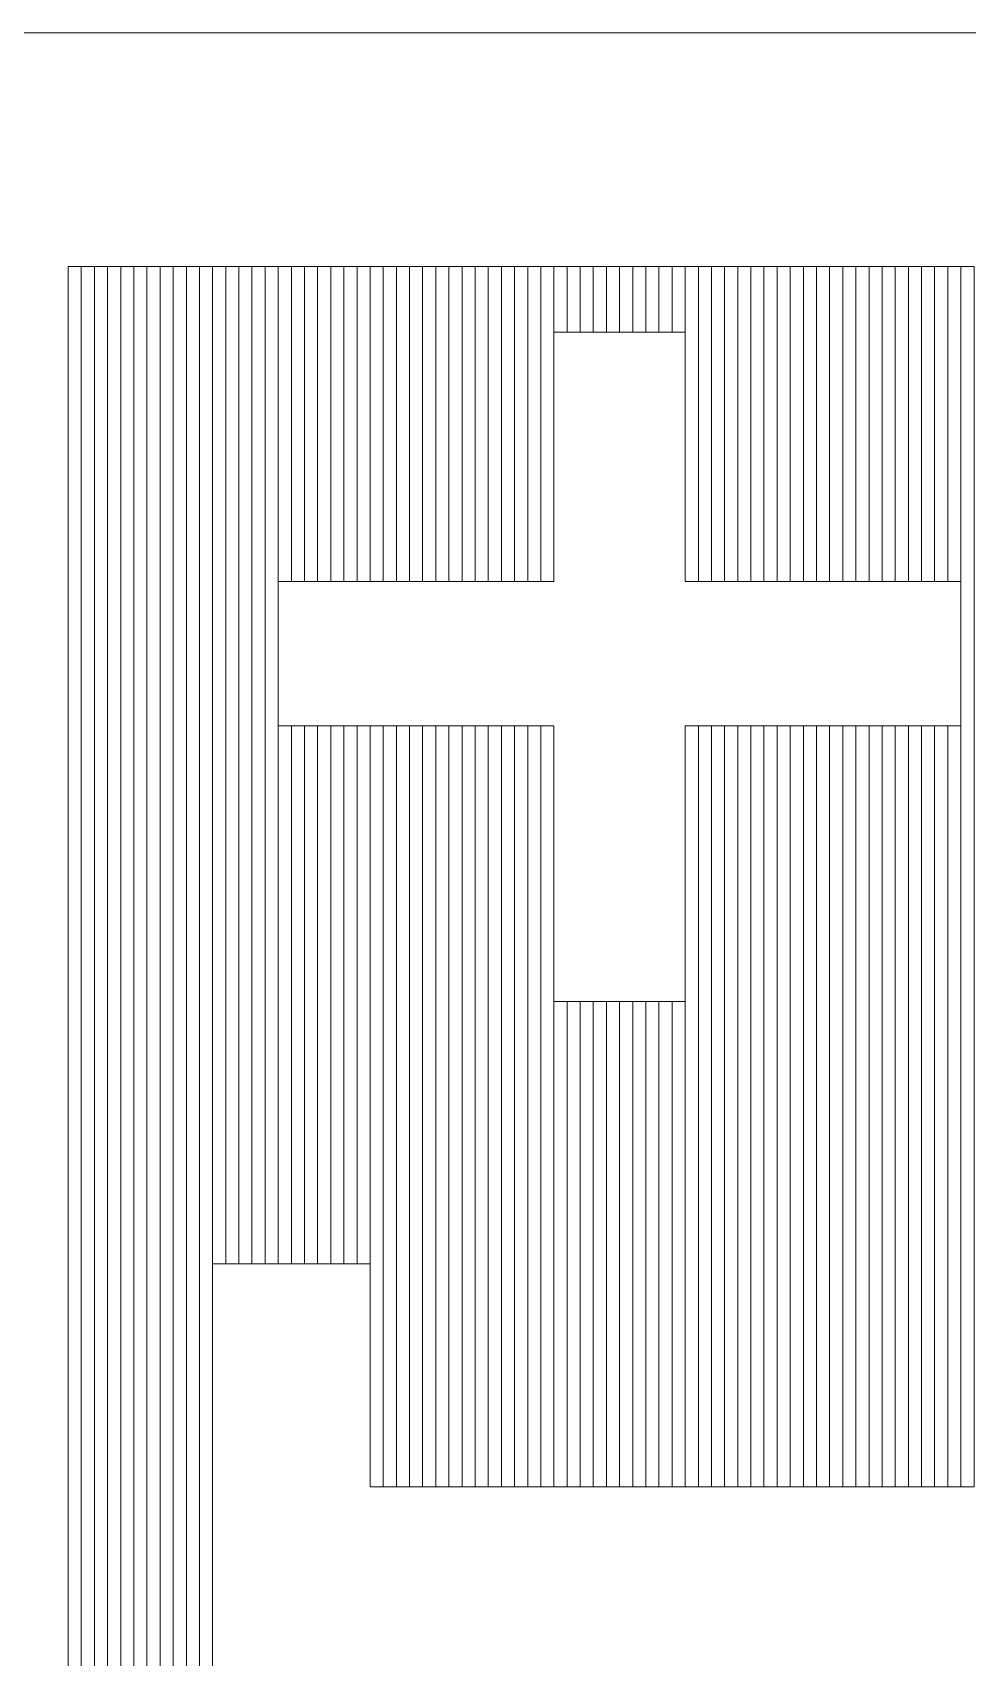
# Model space of a CAD drawing. Header units: millimetres. Extents: x -90 to 99, y -65 to 67.
# Drawn here: x -49.134 to -47.325, y 41.909 to 45.055 of the extents above; entities that cross this region are included whole.
import ezdxf

# ---------------------------------------------------------------- set-up
doc = ezdxf.new("R2010")
doc.units = ezdxf.units.MM
doc.header["$MEASUREMENT"] = 0
doc.layers.add('BG_OUTLINE', color=7, linetype='Continuous')
doc.layers.add('MA_PEN3', color=7, linetype='Continuous')

msp = doc.modelspace()

# ---------------------------------------------------------------- linework, layer by layer
at = {"layer": 'BG_OUTLINE', "color": 3, "lineweight": 9}
msp.add_open_spline([(-71.7269, -61.8795), (-71.7269, -61.8795), (-71.7343, 42.2681), (-71.7343, 42.2681), (-71.7343, 42.2681), (-71.7348, 43.0066), (-71.4419, 43.715), (-70.92, 44.2375), (-70.92, 44.2375), (-70.3982, 44.76), (-69.6866, 45.0538), (-68.9482, 45.0543), (-68.9482, 45.0543), (-68.9482, 45.0543), (75.2046, 45.0543), (75.2046, 45.0543), (75.2046, 45.0543), (76.8319, 45.0552), (78.1763, 43.7805), (78.2661, 42.1556), (78.2661, 42.1556), (78.2661, 42.1556), (78.2661, 31.2814), (78.2661, 31.2814), (78.2661, 31.2814), (78.2661, 31.2814), (72.2646, 31.2814), (72.2646, 31.2814), (72.2646, 31.2814), (72.2646, 31.2814), (72.2646, 26.9814), (72.2646, 26.9814), (72.2646, 26.9814), (72.2646, 26.9814), (78.2661, 26.9814), (78.2661, 26.9814), (78.2661, 26.9814), (78.2661, 26.9814), (78.2661, 18.6553), (78.2661, 18.6553), (78.2661, 18.6553), (78.2661, 18.6553), (72.2496, 18.6553), (72.2496, 18.6553), (72.2496, 18.6553), (72.2496, 18.6553), (72.2496, 14.3553), (72.2496, 14.3553), (72.2496, 14.3553), (72.2496, 14.3553), (78.2661, 14.3553), (78.2661, 14.3553), (78.2661, 14.3553), (78.2661, 14.3553), (78.2661, 9.255), (78.2661, 9.255), (78.2661, 9.255), (78.2661, 9.255), (72.2648, 9.255), (72.2648, 9.255), (72.2648, 9.255), (72.2648, 9.255), (72.2648, 4.955), (72.2648, 4.955), (72.2648, 4.955), (72.2648, 4.955), (78.2661, 4.955), (78.2661, 4.955), (78.2661, 4.955), (78.2661, 4.955), (78.2661, -3.3762), (78.2661, -3.3762), (78.2661, -3.3762), (78.2661, -3.3762), (72.2445, -3.3762), (72.2445, -3.3762), (72.2445, -3.3762), (72.2445, -3.3762), (72.2445, -7.6762), (72.2445, -7.6762), (72.2445, -7.6762), (72.2445, -7.6762), (78.2661, -7.6762), (78.2661, -7.6762), (78.2661, -7.6762), (78.2661, -7.6762), (78.2661, -12.7615), (78.2661, -12.7615), (78.2661, -12.7615), (78.2661, -12.7615), (72.2651, -12.7615), (72.2651, -12.7615), (72.2651, -12.7615), (72.2651, -12.7615), (72.2651, -17.0615), (72.2651, -17.0615), (72.2651, -17.0615), (72.2651, -17.0615), (78.2661, -17.0615), (78.2661, -17.0615), (78.2661, -17.0615), (78.2661, -17.0615), (78.2661, -25.4097), (78.2661, -25.4097), (78.2661, -25.4097), (78.2661, -25.4097), (72.2656, -25.4097), (72.2656, -25.4097), (72.2656, -25.4097), (72.2656, -25.4097), (72.2656, -29.7097), (72.2656, -29.7097), (72.2656, -29.7097), (72.2656, -29.7097), (78.2661, -29.7097), (78.2661, -29.7097), (78.2661, -29.7097), (78.2661, -29.7097), (78.2661, -34.793), (78.2661, -34.793), (78.2661, -34.793), (78.2661, -34.793), (72.2679, -34.793), (72.2679, -34.793), (72.2679, -34.793), (72.2679, -34.793), (72.2679, -39.0929), (72.2679, -39.0929), (72.2679, -39.0929), (72.2679, -39.0929), (78.2661, -39.0929), (78.2661, -39.0929), (78.2661, -39.0929), (78.2661, -39.0929), (78.2661, -47.4269), (78.2661, -47.4269), (78.2661, -47.4269), (78.2661, -47.4269), (72.2679, -47.4269), (72.2679, -47.4269), (72.2679, -47.4269), (72.2679, -47.4269), (72.2679, -51.7269), (72.2679, -51.7269), (72.2679, -51.7269), (72.2679, -51.7269), (78.2661, -51.7269), (78.2661, -51.7269), (78.2661, -51.7269), (78.2661, -51.7269), (78.2661, -51.8138), (78.2661, -51.8138), (78.2661, -51.8138), (78.2661, -51.8138), (78.2656, -61.8468), (78.2656, -61.8468), (78.2656, -61.8468), (78.2661, -62.6669), (77.9407, -63.4536), (77.3612, -64.0339), (77.3612, -64.0339), (76.7817, -64.6142), (75.9915, -64.9405), (75.1713, -64.941), (75.1713, -64.941), (75.1713, -64.941), (-68.6609, -64.9456), (-68.6609, -64.9456), (-68.6609, -64.9456), (-69.4735, -64.9461), (-70.2531, -64.6237), (-70.8281, -64.0495), (-70.8281, -64.0495), (-71.4031, -63.4752), (-71.7264, -62.6922), (-71.7269, -61.8795)], degree=3, knots=[0, 0, 0, 0, 0.022727, 0.022727, 0.022727, 0.022727, 0.045455, 0.045455, 0.045455, 0.045455, 0.068182, 0.068182, 0.068182, 0.068182, 0.090909, 0.090909, 0.090909, 0.090909, 0.113636, 0.113636, 0.113636, 0.113636, 0.136364, 0.136364, 0.136364, 0.136364, 0.159091, 0.159091, 0.159091, 0.159091, 0.181818, 0.181818, 0.181818, 0.181818, 0.204545, 0.204545, 0.204545, 0.204545, 0.227273, 0.227273, 0.227273, 0.227273, 0.25, 0.25, 0.25, 0.25, 0.272727, 0.272727, 0.272727, 0.272727, 0.295455, 0.295455, 0.295455, 0.295455, 0.318182, 0.318182, 0.318182, 0.318182, 0.340909, 0.340909, 0.340909, 0.340909, 0.363636, 0.363636, 0.363636, 0.363636, 0.386364, 0.386364, 0.386364, 0.386364, 0.409091, 0.409091, 0.409091, 0.409091, 0.431818, 0.431818, 0.431818, 0.431818, 0.454545, 0.454545, 0.454545, 0.454545, 0.477273, 0.477273, 0.477273, 0.477273, 0.5, 0.5, 0.5, 0.5, 0.522727, 0.522727, 0.522727, 0.522727, 0.545455, 0.545455, 0.545455, 0.545455, 0.568182, 0.568182, 0.568182, 0.568182, 0.590909, 0.590909, 0.590909, 0.590909, 0.613636, 0.613636, 0.613636, 0.613636, 0.636364, 0.636364, 0.636364, 0.636364, 0.659091, 0.659091, 0.659091, 0.659091, 0.681818, 0.681818, 0.681818, 0.681818, 0.704545, 0.704545, 0.704545, 0.704545, 0.727273, 0.727273, 0.727273, 0.727273, 0.75, 0.75, 0.75, 0.75, 0.772727, 0.772727, 0.772727, 0.772727, 0.795455, 0.795455, 0.795455, 0.795455, 0.818182, 0.818182, 0.818182, 0.818182, 0.840909, 0.840909, 0.840909, 0.840909, 0.863636, 0.863636, 0.863636, 0.863636, 0.886364, 0.886364, 0.886364, 0.886364, 0.909091, 0.909091, 0.909091, 0.909091, 0.931818, 0.931818, 0.931818, 0.931818, 0.954545, 0.954545, 0.954545, 0.954545, 0.977273, 0.977273, 0.977273, 0.977273, 1, 1, 1, 1], dxfattribs=at)
at = {"layer": 'MA_PEN3', "color": 5, "lineweight": 9}
for points in [[(-49.0647, 44.6019), (-49.0647, 44.6019), (-49.0393, 44.6019), (-49.0393, 44.6019), (-49.0393, 44.6019), (-49.0393, 44.6019), (-49.0393, 33.9085), (-49.0393, 33.9085), (-49.0393, 33.9085), (-49.0393, 33.9085), (-49.0647, 33.9085), (-49.0647, 33.9085), (-49.0647, 33.9085), (-49.0647, 33.9085), (-49.0647, 44.6019), (-49.0647, 44.6019)], [(-49.0393, 44.6019), (-49.0393, 44.6019), (-49.0139, 44.6019), (-49.0139, 44.6019), (-49.0139, 44.6019), (-49.0139, 44.6019), (-49.0139, 33.9085), (-49.0139, 33.9085), (-49.0139, 33.9085), (-49.0139, 33.9085), (-49.0393, 33.9085), (-49.0393, 33.9085), (-49.0393, 33.9085), (-49.0393, 33.9085), (-49.0393, 44.6019), (-49.0393, 44.6019)], [(-49.0139, 44.6019), (-49.0139, 44.6019), (-48.9885, 44.6019), (-48.9885, 44.6019), (-48.9885, 44.6019), (-48.9885, 44.6019), (-48.9885, 33.9085), (-48.9885, 33.9085), (-48.9885, 33.9085), (-48.9885, 33.9085), (-49.0139, 33.9085), (-49.0139, 33.9085), (-49.0139, 33.9085), (-49.0139, 33.9085), (-49.0139, 44.6019), (-49.0139, 44.6019)], [(-48.9885, 44.6019), (-48.9885, 44.6019), (-48.9631, 44.6019), (-48.9631, 44.6019), (-48.9631, 44.6019), (-48.9631, 44.6019), (-48.9631, 33.9085), (-48.9631, 33.9085), (-48.9631, 33.9085), (-48.9631, 33.9085), (-48.9885, 33.9085), (-48.9885, 33.9085), (-48.9885, 33.9085), (-48.9885, 33.9085), (-48.9885, 44.6019), (-48.9885, 44.6019)], [(-48.9631, 44.6019), (-48.9631, 44.6019), (-48.9377, 44.6019), (-48.9377, 44.6019), (-48.9377, 44.6019), (-48.9377, 44.6019), (-48.9377, 33.9085), (-48.9377, 33.9085), (-48.9377, 33.9085), (-48.9377, 33.9085), (-48.9631, 33.9085), (-48.9631, 33.9085), (-48.9631, 33.9085), (-48.9631, 33.9085), (-48.9631, 44.6019), (-48.9631, 44.6019)], [(-48.9377, 44.6019), (-48.9377, 44.6019), (-48.9123, 44.6019), (-48.9123, 44.6019), (-48.9123, 44.6019), (-48.9123, 44.6019), (-48.9123, 33.9085), (-48.9123, 33.9085), (-48.9123, 33.9085), (-48.9123, 33.9085), (-48.9377, 33.9085), (-48.9377, 33.9085), (-48.9377, 33.9085), (-48.9377, 33.9085), (-48.9377, 44.6019), (-48.9377, 44.6019)], [(-48.9123, 44.6019), (-48.9123, 44.6019), (-48.8869, 44.6019), (-48.8869, 44.6019), (-48.8869, 44.6019), (-48.8869, 44.6019), (-48.8869, 33.9085), (-48.8869, 33.9085), (-48.8869, 33.9085), (-48.8869, 33.9085), (-48.9123, 33.9085), (-48.9123, 33.9085), (-48.9123, 33.9085), (-48.9123, 33.9085), (-48.9123, 44.6019), (-48.9123, 44.6019)], [(-48.8869, 44.6019), (-48.8869, 44.6019), (-48.8615, 44.6019), (-48.8615, 44.6019), (-48.8615, 44.6019), (-48.8615, 44.6019), (-48.8615, 33.9085), (-48.8615, 33.9085), (-48.8615, 33.9085), (-48.8615, 33.9085), (-48.8869, 33.9085), (-48.8869, 33.9085), (-48.8869, 33.9085), (-48.8869, 33.9085), (-48.8869, 44.6019), (-48.8869, 44.6019)], [(-48.8615, 44.6019), (-48.8615, 44.6019), (-48.8361, 44.6019), (-48.8361, 44.6019), (-48.8361, 44.6019), (-48.8361, 44.6019), (-48.8361, 33.9085), (-48.8361, 33.9085), (-48.8361, 33.9085), (-48.8361, 33.9085), (-48.8615, 33.9085), (-48.8615, 33.9085), (-48.8615, 33.9085), (-48.8615, 33.9085), (-48.8615, 44.6019), (-48.8615, 44.6019)], [(-48.8361, 44.6019), (-48.8361, 44.6019), (-48.8107, 44.6019), (-48.8107, 44.6019), (-48.8107, 44.6019), (-48.8107, 44.6019), (-48.8107, 33.9085), (-48.8107, 33.9085), (-48.8107, 33.9085), (-48.8107, 33.9085), (-48.8361, 33.9085), (-48.8361, 33.9085), (-48.8361, 33.9085), (-48.8361, 33.9085), (-48.8361, 44.6019), (-48.8361, 44.6019)], [(-48.8107, 44.6019), (-48.8107, 44.6019), (-48.7853, 44.6019), (-48.7853, 44.6019), (-48.7853, 44.6019), (-48.7853, 44.6019), (-48.7853, 33.9085), (-48.7853, 33.9085), (-48.7853, 33.9085), (-48.7853, 33.9085), (-48.8107, 33.9085), (-48.8107, 33.9085), (-48.8107, 33.9085), (-48.8107, 33.9085), (-48.8107, 44.6019), (-48.8107, 44.6019)], [(-48.7853, 44.6019), (-48.7853, 44.6019), (-48.7599, 44.6019), (-48.7599, 44.6019), (-48.7599, 44.6019), (-48.7599, 44.6019), (-48.7599, 42.6715), (-48.7599, 42.6715), (-48.7599, 42.6715), (-48.7599, 42.6715), (-48.7853, 42.6715), (-48.7853, 42.6715), (-48.7853, 42.6715), (-48.7853, 42.6715), (-48.7853, 44.6019), (-48.7853, 44.6019)], [(-48.7599, 44.6019), (-48.7599, 44.6019), (-48.7345, 44.6019), (-48.7345, 44.6019), (-48.7345, 44.6019), (-48.7345, 44.6019), (-48.7345, 42.6715), (-48.7345, 42.6715), (-48.7345, 42.6715), (-48.7345, 42.6715), (-48.7599, 42.6715), (-48.7599, 42.6715), (-48.7599, 42.6715), (-48.7599, 42.6715), (-48.7599, 44.6019), (-48.7599, 44.6019)], [(-48.7345, 44.6019), (-48.7345, 44.6019), (-48.7091, 44.6019), (-48.7091, 44.6019), (-48.7091, 44.6019), (-48.7091, 44.6019), (-48.7091, 42.6715), (-48.7091, 42.6715), (-48.7091, 42.6715), (-48.7091, 42.6715), (-48.7345, 42.6715), (-48.7345, 42.6715), (-48.7345, 42.6715), (-48.7345, 42.6715), (-48.7345, 44.6019), (-48.7345, 44.6019)], [(-48.7091, 44.6019), (-48.7091, 44.6019), (-48.6837, 44.6019), (-48.6837, 44.6019), (-48.6837, 44.6019), (-48.6837, 44.6019), (-48.6837, 42.6715), (-48.6837, 42.6715), (-48.6837, 42.6715), (-48.6837, 42.6715), (-48.7091, 42.6715), (-48.7091, 42.6715), (-48.7091, 42.6715), (-48.7091, 42.6715), (-48.7091, 44.6019), (-48.7091, 44.6019)], [(-48.6837, 44.6019), (-48.6837, 44.6019), (-48.6583, 44.6019), (-48.6583, 44.6019), (-48.6583, 44.6019), (-48.6583, 44.6019), (-48.6583, 42.6715), (-48.6583, 42.6715), (-48.6583, 42.6715), (-48.6583, 42.6715), (-48.6837, 42.6715), (-48.6837, 42.6715), (-48.6837, 42.6715), (-48.6837, 42.6715), (-48.6837, 44.6019), (-48.6837, 44.6019)], [(-48.6583, 44.6019), (-48.6583, 44.6019), (-48.6329, 44.6019), (-48.6329, 44.6019), (-48.6329, 44.6019), (-48.6329, 44.6019), (-48.6329, 43.9923), (-48.6329, 43.9923), (-48.6329, 43.9923), (-48.6329, 43.9923), (-48.6583, 43.9923), (-48.6583, 43.9923), (-48.6583, 43.9923), (-48.6583, 43.9923), (-48.6583, 44.6019), (-48.6583, 44.6019)], [(-48.6329, 44.6019), (-48.6329, 44.6019), (-48.6075, 44.6019), (-48.6075, 44.6019), (-48.6075, 44.6019), (-48.6075, 44.6019), (-48.6075, 43.9923), (-48.6075, 43.9923), (-48.6075, 43.9923), (-48.6075, 43.9923), (-48.6329, 43.9923), (-48.6329, 43.9923), (-48.6329, 43.9923), (-48.6329, 43.9923), (-48.6329, 44.6019), (-48.6329, 44.6019)], [(-48.6075, 44.6019), (-48.6075, 44.6019), (-48.5821, 44.6019), (-48.5821, 44.6019), (-48.5821, 44.6019), (-48.5821, 44.6019), (-48.5821, 43.9923), (-48.5821, 43.9923), (-48.5821, 43.9923), (-48.5821, 43.9923), (-48.6075, 43.9923), (-48.6075, 43.9923), (-48.6075, 43.9923), (-48.6075, 43.9923), (-48.6075, 44.6019), (-48.6075, 44.6019)], [(-48.5821, 44.6019), (-48.5821, 44.6019), (-48.5567, 44.6019), (-48.5567, 44.6019), (-48.5567, 44.6019), (-48.5567, 44.6019), (-48.5567, 43.9923), (-48.5567, 43.9923), (-48.5567, 43.9923), (-48.5567, 43.9923), (-48.5821, 43.9923), (-48.5821, 43.9923), (-48.5821, 43.9923), (-48.5821, 43.9923), (-48.5821, 44.6019), (-48.5821, 44.6019)], [(-48.5567, 44.6019), (-48.5567, 44.6019), (-48.5313, 44.6019), (-48.5313, 44.6019), (-48.5313, 44.6019), (-48.5313, 44.6019), (-48.5313, 43.9923), (-48.5313, 43.9923), (-48.5313, 43.9923), (-48.5313, 43.9923), (-48.5567, 43.9923), (-48.5567, 43.9923), (-48.5567, 43.9923), (-48.5567, 43.9923), (-48.5567, 44.6019), (-48.5567, 44.6019)], [(-48.5313, 44.6019), (-48.5313, 44.6019), (-48.5059, 44.6019), (-48.5059, 44.6019), (-48.5059, 44.6019), (-48.5059, 44.6019), (-48.5059, 43.9923), (-48.5059, 43.9923), (-48.5059, 43.9923), (-48.5059, 43.9923), (-48.5313, 43.9923), (-48.5313, 43.9923), (-48.5313, 43.9923), (-48.5313, 43.9923), (-48.5313, 44.6019), (-48.5313, 44.6019)], [(-48.5059, 44.6019), (-48.5059, 44.6019), (-48.4805, 44.6019), (-48.4805, 44.6019), (-48.4805, 44.6019), (-48.4805, 44.6019), (-48.4805, 43.9923), (-48.4805, 43.9923), (-48.4805, 43.9923), (-48.4805, 43.9923), (-48.5059, 43.9923), (-48.5059, 43.9923), (-48.5059, 43.9923), (-48.5059, 43.9923), (-48.5059, 44.6019), (-48.5059, 44.6019)], [(-48.4805, 44.6019), (-48.4805, 44.6019), (-48.4551, 44.6019), (-48.4551, 44.6019), (-48.4551, 44.6019), (-48.4551, 44.6019), (-48.4551, 43.9923), (-48.4551, 43.9923), (-48.4551, 43.9923), (-48.4551, 43.9923), (-48.4805, 43.9923), (-48.4805, 43.9923), (-48.4805, 43.9923), (-48.4805, 43.9923), (-48.4805, 44.6019), (-48.4805, 44.6019)], [(-48.4551, 44.6019), (-48.4551, 44.6019), (-48.4297, 44.6019), (-48.4297, 44.6019), (-48.4297, 44.6019), (-48.4297, 44.6019), (-48.4297, 43.9923), (-48.4297, 43.9923), (-48.4297, 43.9923), (-48.4297, 43.9923), (-48.4551, 43.9923), (-48.4551, 43.9923), (-48.4551, 43.9923), (-48.4551, 43.9923), (-48.4551, 44.6019), (-48.4551, 44.6019)], [(-48.4297, 44.6019), (-48.4297, 44.6019), (-48.4043, 44.6019), (-48.4043, 44.6019), (-48.4043, 44.6019), (-48.4043, 44.6019), (-48.4043, 43.9923), (-48.4043, 43.9923), (-48.4043, 43.9923), (-48.4043, 43.9923), (-48.4297, 43.9923), (-48.4297, 43.9923), (-48.4297, 43.9923), (-48.4297, 43.9923), (-48.4297, 44.6019), (-48.4297, 44.6019)], [(-48.4043, 44.6019), (-48.4043, 44.6019), (-48.3789, 44.6019), (-48.3789, 44.6019), (-48.3789, 44.6019), (-48.3789, 44.6019), (-48.3789, 43.9923), (-48.3789, 43.9923), (-48.3789, 43.9923), (-48.3789, 43.9923), (-48.4043, 43.9923), (-48.4043, 43.9923), (-48.4043, 43.9923), (-48.4043, 43.9923), (-48.4043, 44.6019), (-48.4043, 44.6019)], [(-48.3789, 44.6019), (-48.3789, 44.6019), (-48.3535, 44.6019), (-48.3535, 44.6019), (-48.3535, 44.6019), (-48.3535, 44.6019), (-48.3535, 43.9923), (-48.3535, 43.9923), (-48.3535, 43.9923), (-48.3535, 43.9923), (-48.3789, 43.9923), (-48.3789, 43.9923), (-48.3789, 43.9923), (-48.3789, 43.9923), (-48.3789, 44.6019), (-48.3789, 44.6019)], [(-48.3535, 44.6019), (-48.3535, 44.6019), (-48.3281, 44.6019), (-48.3281, 44.6019), (-48.3281, 44.6019), (-48.3281, 44.6019), (-48.3281, 43.9923), (-48.3281, 43.9923), (-48.3281, 43.9923), (-48.3281, 43.9923), (-48.3535, 43.9923), (-48.3535, 43.9923), (-48.3535, 43.9923), (-48.3535, 43.9923), (-48.3535, 44.6019), (-48.3535, 44.6019)], [(-48.3281, 44.6019), (-48.3281, 44.6019), (-48.3027, 44.6019), (-48.3027, 44.6019), (-48.3027, 44.6019), (-48.3027, 44.6019), (-48.3027, 43.9923), (-48.3027, 43.9923), (-48.3027, 43.9923), (-48.3027, 43.9923), (-48.3281, 43.9923), (-48.3281, 43.9923), (-48.3281, 43.9923), (-48.3281, 43.9923), (-48.3281, 44.6019), (-48.3281, 44.6019)], [(-48.3027, 44.6019), (-48.3027, 44.6019), (-48.2773, 44.6019), (-48.2773, 44.6019), (-48.2773, 44.6019), (-48.2773, 44.6019), (-48.2773, 43.9923), (-48.2773, 43.9923), (-48.2773, 43.9923), (-48.2773, 43.9923), (-48.3027, 43.9923), (-48.3027, 43.9923), (-48.3027, 43.9923), (-48.3027, 43.9923), (-48.3027, 44.6019), (-48.3027, 44.6019)], [(-48.2773, 44.6019), (-48.2773, 44.6019), (-48.2519, 44.6019), (-48.2519, 44.6019), (-48.2519, 44.6019), (-48.2519, 44.6019), (-48.2519, 43.9923), (-48.2519, 43.9923), (-48.2519, 43.9923), (-48.2519, 43.9923), (-48.2773, 43.9923), (-48.2773, 43.9923), (-48.2773, 43.9923), (-48.2773, 43.9923), (-48.2773, 44.6019), (-48.2773, 44.6019)], [(-48.2519, 44.6019), (-48.2519, 44.6019), (-48.2265, 44.6019), (-48.2265, 44.6019), (-48.2265, 44.6019), (-48.2265, 44.6019), (-48.2265, 43.9923), (-48.2265, 43.9923), (-48.2265, 43.9923), (-48.2265, 43.9923), (-48.2519, 43.9923), (-48.2519, 43.9923), (-48.2519, 43.9923), (-48.2519, 43.9923), (-48.2519, 44.6019), (-48.2519, 44.6019)], [(-48.2265, 44.6019), (-48.2265, 44.6019), (-48.2011, 44.6019), (-48.2011, 44.6019), (-48.2011, 44.6019), (-48.2011, 44.6019), (-48.2011, 43.9923), (-48.2011, 43.9923), (-48.2011, 43.9923), (-48.2011, 43.9923), (-48.2265, 43.9923), (-48.2265, 43.9923), (-48.2265, 43.9923), (-48.2265, 43.9923), (-48.2265, 44.6019), (-48.2265, 44.6019)], [(-48.2011, 44.6019), (-48.2011, 44.6019), (-48.1757, 44.6019), (-48.1757, 44.6019), (-48.1757, 44.6019), (-48.1757, 44.6019), (-48.1757, 43.9923), (-48.1757, 43.9923), (-48.1757, 43.9923), (-48.1757, 43.9923), (-48.2011, 43.9923), (-48.2011, 43.9923), (-48.2011, 43.9923), (-48.2011, 43.9923), (-48.2011, 44.6019), (-48.2011, 44.6019)], [(-48.1757, 44.6019), (-48.1757, 44.6019), (-48.1503, 44.6019), (-48.1503, 44.6019), (-48.1503, 44.6019), (-48.1503, 44.6019), (-48.1503, 43.9923), (-48.1503, 43.9923), (-48.1503, 43.9923), (-48.1503, 43.9923), (-48.1757, 43.9923), (-48.1757, 43.9923), (-48.1757, 43.9923), (-48.1757, 43.9923), (-48.1757, 44.6019), (-48.1757, 44.6019)], [(-48.1503, 44.6019), (-48.1503, 44.6019), (-48.1249, 44.6019), (-48.1249, 44.6019), (-48.1249, 44.6019), (-48.1249, 44.6019), (-48.1249, 43.9923), (-48.1249, 43.9923), (-48.1249, 43.9923), (-48.1249, 43.9923), (-48.1503, 43.9923), (-48.1503, 43.9923), (-48.1503, 43.9923), (-48.1503, 43.9923), (-48.1503, 44.6019), (-48.1503, 44.6019)], [(-48.1249, 44.6019), (-48.1249, 44.6019), (-48.0995, 44.6019), (-48.0995, 44.6019), (-48.0995, 44.6019), (-48.0995, 44.6019), (-48.0995, 44.4749), (-48.0995, 44.4749), (-48.0995, 44.4749), (-48.0995, 44.4749), (-48.1249, 44.4749), (-48.1249, 44.4749), (-48.1249, 44.4749), (-48.1249, 44.4749), (-48.1249, 44.6019), (-48.1249, 44.6019)], [(-48.0995, 44.6019), (-48.0995, 44.6019), (-48.0741, 44.6019), (-48.0741, 44.6019), (-48.0741, 44.6019), (-48.0741, 44.6019), (-48.0741, 44.4749), (-48.0741, 44.4749), (-48.0741, 44.4749), (-48.0741, 44.4749), (-48.0995, 44.4749), (-48.0995, 44.4749), (-48.0995, 44.4749), (-48.0995, 44.4749), (-48.0995, 44.6019), (-48.0995, 44.6019)], [(-48.0741, 44.6019), (-48.0741, 44.6019), (-48.0487, 44.6019), (-48.0487, 44.6019), (-48.0487, 44.6019), (-48.0487, 44.6019), (-48.0487, 44.4749), (-48.0487, 44.4749), (-48.0487, 44.4749), (-48.0487, 44.4749), (-48.0741, 44.4749), (-48.0741, 44.4749), (-48.0741, 44.4749), (-48.0741, 44.4749), (-48.0741, 44.6019), (-48.0741, 44.6019)], [(-48.0487, 44.6019), (-48.0487, 44.6019), (-48.0233, 44.6019), (-48.0233, 44.6019), (-48.0233, 44.6019), (-48.0233, 44.6019), (-48.0233, 44.4749), (-48.0233, 44.4749), (-48.0233, 44.4749), (-48.0233, 44.4749), (-48.0487, 44.4749), (-48.0487, 44.4749), (-48.0487, 44.4749), (-48.0487, 44.4749), (-48.0487, 44.6019), (-48.0487, 44.6019)], [(-48.0233, 44.6019), (-48.0233, 44.6019), (-47.9979, 44.6019), (-47.9979, 44.6019), (-47.9979, 44.6019), (-47.9979, 44.6019), (-47.9979, 44.4749), (-47.9979, 44.4749), (-47.9979, 44.4749), (-47.9979, 44.4749), (-48.0233, 44.4749), (-48.0233, 44.4749), (-48.0233, 44.4749), (-48.0233, 44.4749), (-48.0233, 44.6019), (-48.0233, 44.6019)], [(-47.9979, 44.6019), (-47.9979, 44.6019), (-47.9725, 44.6019), (-47.9725, 44.6019), (-47.9725, 44.6019), (-47.9725, 44.6019), (-47.9725, 44.4749), (-47.9725, 44.4749), (-47.9725, 44.4749), (-47.9725, 44.4749), (-47.9979, 44.4749), (-47.9979, 44.4749), (-47.9979, 44.4749), (-47.9979, 44.4749), (-47.9979, 44.6019), (-47.9979, 44.6019)], [(-47.9725, 44.6019), (-47.9725, 44.6019), (-47.9471, 44.6019), (-47.9471, 44.6019), (-47.9471, 44.6019), (-47.9471, 44.6019), (-47.9471, 44.4749), (-47.9471, 44.4749), (-47.9471, 44.4749), (-47.9471, 44.4749), (-47.9725, 44.4749), (-47.9725, 44.4749), (-47.9725, 44.4749), (-47.9725, 44.4749), (-47.9725, 44.6019), (-47.9725, 44.6019)], [(-47.9471, 44.6019), (-47.9471, 44.6019), (-47.9217, 44.6019), (-47.9217, 44.6019), (-47.9217, 44.6019), (-47.9217, 44.6019), (-47.9217, 44.4749), (-47.9217, 44.4749), (-47.9217, 44.4749), (-47.9217, 44.4749), (-47.9471, 44.4749), (-47.9471, 44.4749), (-47.9471, 44.4749), (-47.9471, 44.4749), (-47.9471, 44.6019), (-47.9471, 44.6019)], [(-47.9217, 44.6019), (-47.9217, 44.6019), (-47.8963, 44.6019), (-47.8963, 44.6019), (-47.8963, 44.6019), (-47.8963, 44.6019), (-47.8963, 44.4749), (-47.8963, 44.4749), (-47.8963, 44.4749), (-47.8963, 44.4749), (-47.9217, 44.4749), (-47.9217, 44.4749), (-47.9217, 44.4749), (-47.9217, 44.4749), (-47.9217, 44.6019), (-47.9217, 44.6019)], [(-47.8963, 44.6019), (-47.8963, 44.6019), (-47.8709, 44.6019), (-47.8709, 44.6019), (-47.8709, 44.6019), (-47.8709, 44.6019), (-47.8709, 44.4749), (-47.8709, 44.4749), (-47.8709, 44.4749), (-47.8709, 44.4749), (-47.8963, 44.4749), (-47.8963, 44.4749), (-47.8963, 44.4749), (-47.8963, 44.4749), (-47.8963, 44.6019), (-47.8963, 44.6019)], [(-47.8709, 44.6019), (-47.8709, 44.6019), (-47.8455, 44.6019), (-47.8455, 44.6019), (-47.8455, 44.6019), (-47.8455, 44.6019), (-47.8455, 43.9923), (-47.8455, 43.9923), (-47.8455, 43.9923), (-47.8455, 43.9923), (-47.8709, 43.9923), (-47.8709, 43.9923), (-47.8709, 43.9923), (-47.8709, 43.9923), (-47.8709, 44.6019), (-47.8709, 44.6019)], [(-47.8455, 44.6019), (-47.8455, 44.6019), (-47.8201, 44.6019), (-47.8201, 44.6019), (-47.8201, 44.6019), (-47.8201, 44.6019), (-47.8201, 43.9923), (-47.8201, 43.9923), (-47.8201, 43.9923), (-47.8201, 43.9923), (-47.8455, 43.9923), (-47.8455, 43.9923), (-47.8455, 43.9923), (-47.8455, 43.9923), (-47.8455, 44.6019), (-47.8455, 44.6019)], [(-47.8201, 44.6019), (-47.8201, 44.6019), (-47.7947, 44.6019), (-47.7947, 44.6019), (-47.7947, 44.6019), (-47.7947, 44.6019), (-47.7947, 43.9923), (-47.7947, 43.9923), (-47.7947, 43.9923), (-47.7947, 43.9923), (-47.8201, 43.9923), (-47.8201, 43.9923), (-47.8201, 43.9923), (-47.8201, 43.9923), (-47.8201, 44.6019), (-47.8201, 44.6019)], [(-47.7947, 44.6019), (-47.7947, 44.6019), (-47.7693, 44.6019), (-47.7693, 44.6019), (-47.7693, 44.6019), (-47.7693, 44.6019), (-47.7693, 43.9923), (-47.7693, 43.9923), (-47.7693, 43.9923), (-47.7693, 43.9923), (-47.7947, 43.9923), (-47.7947, 43.9923), (-47.7947, 43.9923), (-47.7947, 43.9923), (-47.7947, 44.6019), (-47.7947, 44.6019)], [(-47.7693, 44.6019), (-47.7693, 44.6019), (-47.7439, 44.6019), (-47.7439, 44.6019), (-47.7439, 44.6019), (-47.7439, 44.6019), (-47.7439, 43.9923), (-47.7439, 43.9923), (-47.7439, 43.9923), (-47.7439, 43.9923), (-47.7693, 43.9923), (-47.7693, 43.9923), (-47.7693, 43.9923), (-47.7693, 43.9923), (-47.7693, 44.6019), (-47.7693, 44.6019)], [(-47.7439, 44.6019), (-47.7439, 44.6019), (-47.7185, 44.6019), (-47.7185, 44.6019), (-47.7185, 44.6019), (-47.7185, 44.6019), (-47.7185, 43.9923), (-47.7185, 43.9923), (-47.7185, 43.9923), (-47.7185, 43.9923), (-47.7439, 43.9923), (-47.7439, 43.9923), (-47.7439, 43.9923), (-47.7439, 43.9923), (-47.7439, 44.6019), (-47.7439, 44.6019)], [(-47.7185, 44.6019), (-47.7185, 44.6019), (-47.6931, 44.6019), (-47.6931, 44.6019), (-47.6931, 44.6019), (-47.6931, 44.6019), (-47.6931, 43.9923), (-47.6931, 43.9923), (-47.6931, 43.9923), (-47.6931, 43.9923), (-47.7185, 43.9923), (-47.7185, 43.9923), (-47.7185, 43.9923), (-47.7185, 43.9923), (-47.7185, 44.6019), (-47.7185, 44.6019)], [(-47.6931, 44.6019), (-47.6931, 44.6019), (-47.6677, 44.6019), (-47.6677, 44.6019), (-47.6677, 44.6019), (-47.6677, 44.6019), (-47.6677, 43.9923), (-47.6677, 43.9923), (-47.6677, 43.9923), (-47.6677, 43.9923), (-47.6931, 43.9923), (-47.6931, 43.9923), (-47.6931, 43.9923), (-47.6931, 43.9923), (-47.6931, 44.6019), (-47.6931, 44.6019)], [(-47.6677, 44.6019), (-47.6677, 44.6019), (-47.6423, 44.6019), (-47.6423, 44.6019), (-47.6423, 44.6019), (-47.6423, 44.6019), (-47.6423, 43.9923), (-47.6423, 43.9923), (-47.6423, 43.9923), (-47.6423, 43.9923), (-47.6677, 43.9923), (-47.6677, 43.9923), (-47.6677, 43.9923), (-47.6677, 43.9923), (-47.6677, 44.6019), (-47.6677, 44.6019)], [(-47.6423, 44.6019), (-47.6423, 44.6019), (-47.6169, 44.6019), (-47.6169, 44.6019), (-47.6169, 44.6019), (-47.6169, 44.6019), (-47.6169, 43.9923), (-47.6169, 43.9923), (-47.6169, 43.9923), (-47.6169, 43.9923), (-47.6423, 43.9923), (-47.6423, 43.9923), (-47.6423, 43.9923), (-47.6423, 43.9923), (-47.6423, 44.6019), (-47.6423, 44.6019)], [(-47.6169, 44.6019), (-47.6169, 44.6019), (-47.5915, 44.6019), (-47.5915, 44.6019), (-47.5915, 44.6019), (-47.5915, 44.6019), (-47.5915, 43.9923), (-47.5915, 43.9923), (-47.5915, 43.9923), (-47.5915, 43.9923), (-47.6169, 43.9923), (-47.6169, 43.9923), (-47.6169, 43.9923), (-47.6169, 43.9923), (-47.6169, 44.6019), (-47.6169, 44.6019)], [(-47.5915, 44.6019), (-47.5915, 44.6019), (-47.5661, 44.6019), (-47.5661, 44.6019), (-47.5661, 44.6019), (-47.5661, 44.6019), (-47.5661, 43.9923), (-47.5661, 43.9923), (-47.5661, 43.9923), (-47.5661, 43.9923), (-47.5915, 43.9923), (-47.5915, 43.9923), (-47.5915, 43.9923), (-47.5915, 43.9923), (-47.5915, 44.6019), (-47.5915, 44.6019)], [(-47.5661, 44.6019), (-47.5661, 44.6019), (-47.5407, 44.6019), (-47.5407, 44.6019), (-47.5407, 44.6019), (-47.5407, 44.6019), (-47.5407, 43.9923), (-47.5407, 43.9923), (-47.5407, 43.9923), (-47.5407, 43.9923), (-47.5661, 43.9923), (-47.5661, 43.9923), (-47.5661, 43.9923), (-47.5661, 43.9923), (-47.5661, 44.6019), (-47.5661, 44.6019)], [(-47.5407, 44.6019), (-47.5407, 44.6019), (-47.5153, 44.6019), (-47.5153, 44.6019), (-47.5153, 44.6019), (-47.5153, 44.6019), (-47.5153, 43.9923), (-47.5153, 43.9923), (-47.5153, 43.9923), (-47.5153, 43.9923), (-47.5407, 43.9923), (-47.5407, 43.9923), (-47.5407, 43.9923), (-47.5407, 43.9923), (-47.5407, 44.6019), (-47.5407, 44.6019)], [(-47.5153, 44.6019), (-47.5153, 44.6019), (-47.4899, 44.6019), (-47.4899, 44.6019), (-47.4899, 44.6019), (-47.4899, 44.6019), (-47.4899, 43.9923), (-47.4899, 43.9923), (-47.4899, 43.9923), (-47.4899, 43.9923), (-47.5153, 43.9923), (-47.5153, 43.9923), (-47.5153, 43.9923), (-47.5153, 43.9923), (-47.5153, 44.6019), (-47.5153, 44.6019)], [(-47.4899, 44.6019), (-47.4899, 44.6019), (-47.4645, 44.6019), (-47.4645, 44.6019), (-47.4645, 44.6019), (-47.4645, 44.6019), (-47.4645, 43.9923), (-47.4645, 43.9923), (-47.4645, 43.9923), (-47.4645, 43.9923), (-47.4899, 43.9923), (-47.4899, 43.9923), (-47.4899, 43.9923), (-47.4899, 43.9923), (-47.4899, 44.6019), (-47.4899, 44.6019)], [(-47.4645, 44.6019), (-47.4645, 44.6019), (-47.4391, 44.6019), (-47.4391, 44.6019), (-47.4391, 44.6019), (-47.4391, 44.6019), (-47.4391, 43.9923), (-47.4391, 43.9923), (-47.4391, 43.9923), (-47.4391, 43.9923), (-47.4645, 43.9923), (-47.4645, 43.9923), (-47.4645, 43.9923), (-47.4645, 43.9923), (-47.4645, 44.6019), (-47.4645, 44.6019)], [(-47.4391, 44.6019), (-47.4391, 44.6019), (-47.4137, 44.6019), (-47.4137, 44.6019), (-47.4137, 44.6019), (-47.4137, 44.6019), (-47.4137, 43.9923), (-47.4137, 43.9923), (-47.4137, 43.9923), (-47.4137, 43.9923), (-47.4391, 43.9923), (-47.4391, 43.9923), (-47.4391, 43.9923), (-47.4391, 43.9923), (-47.4391, 44.6019), (-47.4391, 44.6019)], [(-47.4137, 44.6019), (-47.4137, 44.6019), (-47.3883, 44.6019), (-47.3883, 44.6019), (-47.3883, 44.6019), (-47.3883, 44.6019), (-47.3883, 43.9923), (-47.3883, 43.9923), (-47.3883, 43.9923), (-47.3883, 43.9923), (-47.4137, 43.9923), (-47.4137, 43.9923), (-47.4137, 43.9923), (-47.4137, 43.9923), (-47.4137, 44.6019), (-47.4137, 44.6019)], [(-47.3883, 44.6019), (-47.3883, 44.6019), (-47.3629, 44.6019), (-47.3629, 44.6019), (-47.3629, 44.6019), (-47.3629, 44.6019), (-47.3629, 43.9923), (-47.3629, 43.9923), (-47.3629, 43.9923), (-47.3629, 43.9923), (-47.3883, 43.9923), (-47.3883, 43.9923), (-47.3883, 43.9923), (-47.3883, 43.9923), (-47.3883, 44.6019), (-47.3883, 44.6019)], [(-47.3629, 44.6019), (-47.3629, 44.6019), (-47.3375, 44.6019), (-47.3375, 44.6019), (-47.3375, 44.6019), (-47.3375, 44.6019), (-47.3375, 43.9923), (-47.3375, 43.9923), (-47.3375, 43.9923), (-47.3375, 43.9923), (-47.3629, 43.9923), (-47.3629, 43.9923), (-47.3629, 43.9923), (-47.3629, 43.9923), (-47.3629, 44.6019), (-47.3629, 44.6019)], [(-47.3375, 44.6019), (-47.3375, 44.6019), (-47.3121, 44.6019), (-47.3121, 44.6019), (-47.3121, 44.6019), (-47.3121, 44.6019), (-47.3121, 42.2397), (-47.3121, 42.2397), (-47.3121, 42.2397), (-47.3121, 42.2397), (-47.3375, 42.2397), (-47.3375, 42.2397), (-47.3375, 42.2397), (-47.3375, 42.2397), (-47.3375, 44.6019), (-47.3375, 44.6019)], [(-48.6583, 43.7129), (-48.6583, 43.7129), (-48.6329, 43.7129), (-48.6329, 43.7129), (-48.6329, 43.7129), (-48.6329, 43.7129), (-48.6329, 42.6715), (-48.6329, 42.6715), (-48.6329, 42.6715), (-48.6329, 42.6715), (-48.6583, 42.6715), (-48.6583, 42.6715), (-48.6583, 42.6715), (-48.6583, 42.6715), (-48.6583, 43.7129), (-48.6583, 43.7129)], [(-48.6329, 43.7129), (-48.6329, 43.7129), (-48.6075, 43.7129), (-48.6075, 43.7129), (-48.6075, 43.7129), (-48.6075, 43.7129), (-48.6075, 42.6715), (-48.6075, 42.6715), (-48.6075, 42.6715), (-48.6075, 42.6715), (-48.6329, 42.6715), (-48.6329, 42.6715), (-48.6329, 42.6715), (-48.6329, 42.6715), (-48.6329, 43.7129), (-48.6329, 43.7129)], [(-48.6075, 43.7129), (-48.6075, 43.7129), (-48.5821, 43.7129), (-48.5821, 43.7129), (-48.5821, 43.7129), (-48.5821, 43.7129), (-48.5821, 42.6715), (-48.5821, 42.6715), (-48.5821, 42.6715), (-48.5821, 42.6715), (-48.6075, 42.6715), (-48.6075, 42.6715), (-48.6075, 42.6715), (-48.6075, 42.6715), (-48.6075, 43.7129), (-48.6075, 43.7129)], [(-48.5821, 43.7129), (-48.5821, 43.7129), (-48.5567, 43.7129), (-48.5567, 43.7129), (-48.5567, 43.7129), (-48.5567, 43.7129), (-48.5567, 42.6715), (-48.5567, 42.6715), (-48.5567, 42.6715), (-48.5567, 42.6715), (-48.5821, 42.6715), (-48.5821, 42.6715), (-48.5821, 42.6715), (-48.5821, 42.6715), (-48.5821, 43.7129), (-48.5821, 43.7129)], [(-48.5567, 43.7129), (-48.5567, 43.7129), (-48.5313, 43.7129), (-48.5313, 43.7129), (-48.5313, 43.7129), (-48.5313, 43.7129), (-48.5313, 42.6715), (-48.5313, 42.6715), (-48.5313, 42.6715), (-48.5313, 42.6715), (-48.5567, 42.6715), (-48.5567, 42.6715), (-48.5567, 42.6715), (-48.5567, 42.6715), (-48.5567, 43.7129), (-48.5567, 43.7129)], [(-48.5313, 43.7129), (-48.5313, 43.7129), (-48.5059, 43.7129), (-48.5059, 43.7129), (-48.5059, 43.7129), (-48.5059, 43.7129), (-48.5059, 42.6715), (-48.5059, 42.6715), (-48.5059, 42.6715), (-48.5059, 42.6715), (-48.5313, 42.6715), (-48.5313, 42.6715), (-48.5313, 42.6715), (-48.5313, 42.6715), (-48.5313, 43.7129), (-48.5313, 43.7129)], [(-48.5059, 43.7129), (-48.5059, 43.7129), (-48.4805, 43.7129), (-48.4805, 43.7129), (-48.4805, 43.7129), (-48.4805, 43.7129), (-48.4805, 42.6715), (-48.4805, 42.6715), (-48.4805, 42.6715), (-48.4805, 42.6715), (-48.5059, 42.6715), (-48.5059, 42.6715), (-48.5059, 42.6715), (-48.5059, 42.6715), (-48.5059, 43.7129), (-48.5059, 43.7129)], [(-48.4805, 43.7129), (-48.4805, 43.7129), (-48.4551, 43.7129), (-48.4551, 43.7129), (-48.4551, 43.7129), (-48.4551, 43.7129), (-48.4551, 42.2397), (-48.4551, 42.2397), (-48.4551, 42.2397), (-48.4551, 42.2397), (-48.4805, 42.2397), (-48.4805, 42.2397), (-48.4805, 42.2397), (-48.4805, 42.2397), (-48.4805, 43.7129), (-48.4805, 43.7129)], [(-48.4551, 43.7129), (-48.4551, 43.7129), (-48.4297, 43.7129), (-48.4297, 43.7129), (-48.4297, 43.7129), (-48.4297, 43.7129), (-48.4297, 42.2397), (-48.4297, 42.2397), (-48.4297, 42.2397), (-48.4297, 42.2397), (-48.4551, 42.2397), (-48.4551, 42.2397), (-48.4551, 42.2397), (-48.4551, 42.2397), (-48.4551, 43.7129), (-48.4551, 43.7129)], [(-48.4297, 43.7129), (-48.4297, 43.7129), (-48.4043, 43.7129), (-48.4043, 43.7129), (-48.4043, 43.7129), (-48.4043, 43.7129), (-48.4043, 42.2397), (-48.4043, 42.2397), (-48.4043, 42.2397), (-48.4043, 42.2397), (-48.4297, 42.2397), (-48.4297, 42.2397), (-48.4297, 42.2397), (-48.4297, 42.2397), (-48.4297, 43.7129), (-48.4297, 43.7129)], [(-48.4043, 43.7129), (-48.4043, 43.7129), (-48.3789, 43.7129), (-48.3789, 43.7129), (-48.3789, 43.7129), (-48.3789, 43.7129), (-48.3789, 42.2397), (-48.3789, 42.2397), (-48.3789, 42.2397), (-48.3789, 42.2397), (-48.4043, 42.2397), (-48.4043, 42.2397), (-48.4043, 42.2397), (-48.4043, 42.2397), (-48.4043, 43.7129), (-48.4043, 43.7129)], [(-48.3789, 43.7129), (-48.3789, 43.7129), (-48.3535, 43.7129), (-48.3535, 43.7129), (-48.3535, 43.7129), (-48.3535, 43.7129), (-48.3535, 42.2397), (-48.3535, 42.2397), (-48.3535, 42.2397), (-48.3535, 42.2397), (-48.3789, 42.2397), (-48.3789, 42.2397), (-48.3789, 42.2397), (-48.3789, 42.2397), (-48.3789, 43.7129), (-48.3789, 43.7129)], [(-48.3535, 43.7129), (-48.3535, 43.7129), (-48.3281, 43.7129), (-48.3281, 43.7129), (-48.3281, 43.7129), (-48.3281, 43.7129), (-48.3281, 42.2397), (-48.3281, 42.2397), (-48.3281, 42.2397), (-48.3281, 42.2397), (-48.3535, 42.2397), (-48.3535, 42.2397), (-48.3535, 42.2397), (-48.3535, 42.2397), (-48.3535, 43.7129), (-48.3535, 43.7129)], [(-48.3281, 43.7129), (-48.3281, 43.7129), (-48.3027, 43.7129), (-48.3027, 43.7129), (-48.3027, 43.7129), (-48.3027, 43.7129), (-48.3027, 42.2397), (-48.3027, 42.2397), (-48.3027, 42.2397), (-48.3027, 42.2397), (-48.3281, 42.2397), (-48.3281, 42.2397), (-48.3281, 42.2397), (-48.3281, 42.2397), (-48.3281, 43.7129), (-48.3281, 43.7129)], [(-48.3027, 43.7129), (-48.3027, 43.7129), (-48.2773, 43.7129), (-48.2773, 43.7129), (-48.2773, 43.7129), (-48.2773, 43.7129), (-48.2773, 42.2397), (-48.2773, 42.2397), (-48.2773, 42.2397), (-48.2773, 42.2397), (-48.3027, 42.2397), (-48.3027, 42.2397), (-48.3027, 42.2397), (-48.3027, 42.2397), (-48.3027, 43.7129), (-48.3027, 43.7129)], [(-48.2773, 43.7129), (-48.2773, 43.7129), (-48.2519, 43.7129), (-48.2519, 43.7129), (-48.2519, 43.7129), (-48.2519, 43.7129), (-48.2519, 42.2397), (-48.2519, 42.2397), (-48.2519, 42.2397), (-48.2519, 42.2397), (-48.2773, 42.2397), (-48.2773, 42.2397), (-48.2773, 42.2397), (-48.2773, 42.2397), (-48.2773, 43.7129), (-48.2773, 43.7129)], [(-48.2519, 43.7129), (-48.2519, 43.7129), (-48.2265, 43.7129), (-48.2265, 43.7129), (-48.2265, 43.7129), (-48.2265, 43.7129), (-48.2265, 42.2397), (-48.2265, 42.2397), (-48.2265, 42.2397), (-48.2265, 42.2397), (-48.2519, 42.2397), (-48.2519, 42.2397), (-48.2519, 42.2397), (-48.2519, 42.2397), (-48.2519, 43.7129), (-48.2519, 43.7129)], [(-48.2265, 43.7129), (-48.2265, 43.7129), (-48.2011, 43.7129), (-48.2011, 43.7129), (-48.2011, 43.7129), (-48.2011, 43.7129), (-48.2011, 42.2397), (-48.2011, 42.2397), (-48.2011, 42.2397), (-48.2011, 42.2397), (-48.2265, 42.2397), (-48.2265, 42.2397), (-48.2265, 42.2397), (-48.2265, 42.2397), (-48.2265, 43.7129), (-48.2265, 43.7129)], [(-48.2011, 43.7129), (-48.2011, 43.7129), (-48.1757, 43.7129), (-48.1757, 43.7129), (-48.1757, 43.7129), (-48.1757, 43.7129), (-48.1757, 42.2397), (-48.1757, 42.2397), (-48.1757, 42.2397), (-48.1757, 42.2397), (-48.2011, 42.2397), (-48.2011, 42.2397), (-48.2011, 42.2397), (-48.2011, 42.2397), (-48.2011, 43.7129), (-48.2011, 43.7129)], [(-48.1757, 43.7129), (-48.1757, 43.7129), (-48.1503, 43.7129), (-48.1503, 43.7129), (-48.1503, 43.7129), (-48.1503, 43.7129), (-48.1503, 42.2397), (-48.1503, 42.2397), (-48.1503, 42.2397), (-48.1503, 42.2397), (-48.1757, 42.2397), (-48.1757, 42.2397), (-48.1757, 42.2397), (-48.1757, 42.2397), (-48.1757, 43.7129), (-48.1757, 43.7129)], [(-48.1503, 43.7129), (-48.1503, 43.7129), (-48.1249, 43.7129), (-48.1249, 43.7129), (-48.1249, 43.7129), (-48.1249, 43.7129), (-48.1249, 42.2397), (-48.1249, 42.2397), (-48.1249, 42.2397), (-48.1249, 42.2397), (-48.1503, 42.2397), (-48.1503, 42.2397), (-48.1503, 42.2397), (-48.1503, 42.2397), (-48.1503, 43.7129), (-48.1503, 43.7129)], [(-47.8709, 43.7129), (-47.8709, 43.7129), (-47.8455, 43.7129), (-47.8455, 43.7129), (-47.8455, 43.7129), (-47.8455, 43.7129), (-47.8455, 42.2397), (-47.8455, 42.2397), (-47.8455, 42.2397), (-47.8455, 42.2397), (-47.8709, 42.2397), (-47.8709, 42.2397), (-47.8709, 42.2397), (-47.8709, 42.2397), (-47.8709, 43.7129), (-47.8709, 43.7129)], [(-47.8455, 43.7129), (-47.8455, 43.7129), (-47.8201, 43.7129), (-47.8201, 43.7129), (-47.8201, 43.7129), (-47.8201, 43.7129), (-47.8201, 42.2397), (-47.8201, 42.2397), (-47.8201, 42.2397), (-47.8201, 42.2397), (-47.8455, 42.2397), (-47.8455, 42.2397), (-47.8455, 42.2397), (-47.8455, 42.2397), (-47.8455, 43.7129), (-47.8455, 43.7129)], [(-47.8201, 43.7129), (-47.8201, 43.7129), (-47.7947, 43.7129), (-47.7947, 43.7129), (-47.7947, 43.7129), (-47.7947, 43.7129), (-47.7947, 42.2397), (-47.7947, 42.2397), (-47.7947, 42.2397), (-47.7947, 42.2397), (-47.8201, 42.2397), (-47.8201, 42.2397), (-47.8201, 42.2397), (-47.8201, 42.2397), (-47.8201, 43.7129), (-47.8201, 43.7129)], [(-47.7947, 43.7129), (-47.7947, 43.7129), (-47.7693, 43.7129), (-47.7693, 43.7129), (-47.7693, 43.7129), (-47.7693, 43.7129), (-47.7693, 42.2397), (-47.7693, 42.2397), (-47.7693, 42.2397), (-47.7693, 42.2397), (-47.7947, 42.2397), (-47.7947, 42.2397), (-47.7947, 42.2397), (-47.7947, 42.2397), (-47.7947, 43.7129), (-47.7947, 43.7129)], [(-47.7693, 43.7129), (-47.7693, 43.7129), (-47.7439, 43.7129), (-47.7439, 43.7129), (-47.7439, 43.7129), (-47.7439, 43.7129), (-47.7439, 42.2397), (-47.7439, 42.2397), (-47.7439, 42.2397), (-47.7439, 42.2397), (-47.7693, 42.2397), (-47.7693, 42.2397), (-47.7693, 42.2397), (-47.7693, 42.2397), (-47.7693, 43.7129), (-47.7693, 43.7129)], [(-47.7439, 43.7129), (-47.7439, 43.7129), (-47.7185, 43.7129), (-47.7185, 43.7129), (-47.7185, 43.7129), (-47.7185, 43.7129), (-47.7185, 42.2397), (-47.7185, 42.2397), (-47.7185, 42.2397), (-47.7185, 42.2397), (-47.7439, 42.2397), (-47.7439, 42.2397), (-47.7439, 42.2397), (-47.7439, 42.2397), (-47.7439, 43.7129), (-47.7439, 43.7129)], [(-47.7185, 43.7129), (-47.7185, 43.7129), (-47.6931, 43.7129), (-47.6931, 43.7129), (-47.6931, 43.7129), (-47.6931, 43.7129), (-47.6931, 42.2397), (-47.6931, 42.2397), (-47.6931, 42.2397), (-47.6931, 42.2397), (-47.7185, 42.2397), (-47.7185, 42.2397), (-47.7185, 42.2397), (-47.7185, 42.2397), (-47.7185, 43.7129), (-47.7185, 43.7129)], [(-47.6931, 43.7129), (-47.6931, 43.7129), (-47.6677, 43.7129), (-47.6677, 43.7129), (-47.6677, 43.7129), (-47.6677, 43.7129), (-47.6677, 42.2397), (-47.6677, 42.2397), (-47.6677, 42.2397), (-47.6677, 42.2397), (-47.6931, 42.2397), (-47.6931, 42.2397), (-47.6931, 42.2397), (-47.6931, 42.2397), (-47.6931, 43.7129), (-47.6931, 43.7129)], [(-47.6677, 43.7129), (-47.6677, 43.7129), (-47.6423, 43.7129), (-47.6423, 43.7129), (-47.6423, 43.7129), (-47.6423, 43.7129), (-47.6423, 42.2397), (-47.6423, 42.2397), (-47.6423, 42.2397), (-47.6423, 42.2397), (-47.6677, 42.2397), (-47.6677, 42.2397), (-47.6677, 42.2397), (-47.6677, 42.2397), (-47.6677, 43.7129), (-47.6677, 43.7129)], [(-47.6423, 43.7129), (-47.6423, 43.7129), (-47.6169, 43.7129), (-47.6169, 43.7129), (-47.6169, 43.7129), (-47.6169, 43.7129), (-47.6169, 42.2397), (-47.6169, 42.2397), (-47.6169, 42.2397), (-47.6169, 42.2397), (-47.6423, 42.2397), (-47.6423, 42.2397), (-47.6423, 42.2397), (-47.6423, 42.2397), (-47.6423, 43.7129), (-47.6423, 43.7129)], [(-47.6169, 43.7129), (-47.6169, 43.7129), (-47.5915, 43.7129), (-47.5915, 43.7129), (-47.5915, 43.7129), (-47.5915, 43.7129), (-47.5915, 42.2397), (-47.5915, 42.2397), (-47.5915, 42.2397), (-47.5915, 42.2397), (-47.6169, 42.2397), (-47.6169, 42.2397), (-47.6169, 42.2397), (-47.6169, 42.2397), (-47.6169, 43.7129), (-47.6169, 43.7129)], [(-47.5915, 43.7129), (-47.5915, 43.7129), (-47.5661, 43.7129), (-47.5661, 43.7129), (-47.5661, 43.7129), (-47.5661, 43.7129), (-47.5661, 42.2397), (-47.5661, 42.2397), (-47.5661, 42.2397), (-47.5661, 42.2397), (-47.5915, 42.2397), (-47.5915, 42.2397), (-47.5915, 42.2397), (-47.5915, 42.2397), (-47.5915, 43.7129), (-47.5915, 43.7129)], [(-47.5661, 43.7129), (-47.5661, 43.7129), (-47.5407, 43.7129), (-47.5407, 43.7129), (-47.5407, 43.7129), (-47.5407, 43.7129), (-47.5407, 42.2397), (-47.5407, 42.2397), (-47.5407, 42.2397), (-47.5407, 42.2397), (-47.5661, 42.2397), (-47.5661, 42.2397), (-47.5661, 42.2397), (-47.5661, 42.2397), (-47.5661, 43.7129), (-47.5661, 43.7129)], [(-47.5407, 43.7129), (-47.5407, 43.7129), (-47.5153, 43.7129), (-47.5153, 43.7129), (-47.5153, 43.7129), (-47.5153, 43.7129), (-47.5153, 42.2397), (-47.5153, 42.2397), (-47.5153, 42.2397), (-47.5153, 42.2397), (-47.5407, 42.2397), (-47.5407, 42.2397), (-47.5407, 42.2397), (-47.5407, 42.2397), (-47.5407, 43.7129), (-47.5407, 43.7129)], [(-47.5153, 43.7129), (-47.5153, 43.7129), (-47.4899, 43.7129), (-47.4899, 43.7129), (-47.4899, 43.7129), (-47.4899, 43.7129), (-47.4899, 42.2397), (-47.4899, 42.2397), (-47.4899, 42.2397), (-47.4899, 42.2397), (-47.5153, 42.2397), (-47.5153, 42.2397), (-47.5153, 42.2397), (-47.5153, 42.2397), (-47.5153, 43.7129), (-47.5153, 43.7129)], [(-47.4899, 43.7129), (-47.4899, 43.7129), (-47.4645, 43.7129), (-47.4645, 43.7129), (-47.4645, 43.7129), (-47.4645, 43.7129), (-47.4645, 42.2397), (-47.4645, 42.2397), (-47.4645, 42.2397), (-47.4645, 42.2397), (-47.4899, 42.2397), (-47.4899, 42.2397), (-47.4899, 42.2397), (-47.4899, 42.2397), (-47.4899, 43.7129), (-47.4899, 43.7129)], [(-47.4645, 43.7129), (-47.4645, 43.7129), (-47.4391, 43.7129), (-47.4391, 43.7129), (-47.4391, 43.7129), (-47.4391, 43.7129), (-47.4391, 42.2397), (-47.4391, 42.2397), (-47.4391, 42.2397), (-47.4391, 42.2397), (-47.4645, 42.2397), (-47.4645, 42.2397), (-47.4645, 42.2397), (-47.4645, 42.2397), (-47.4645, 43.7129), (-47.4645, 43.7129)], [(-47.4391, 43.7129), (-47.4391, 43.7129), (-47.4137, 43.7129), (-47.4137, 43.7129), (-47.4137, 43.7129), (-47.4137, 43.7129), (-47.4137, 42.2397), (-47.4137, 42.2397), (-47.4137, 42.2397), (-47.4137, 42.2397), (-47.4391, 42.2397), (-47.4391, 42.2397), (-47.4391, 42.2397), (-47.4391, 42.2397), (-47.4391, 43.7129), (-47.4391, 43.7129)], [(-47.4137, 43.7129), (-47.4137, 43.7129), (-47.3883, 43.7129), (-47.3883, 43.7129), (-47.3883, 43.7129), (-47.3883, 43.7129), (-47.3883, 42.2397), (-47.3883, 42.2397), (-47.3883, 42.2397), (-47.3883, 42.2397), (-47.4137, 42.2397), (-47.4137, 42.2397), (-47.4137, 42.2397), (-47.4137, 42.2397), (-47.4137, 43.7129), (-47.4137, 43.7129)], [(-47.3883, 43.7129), (-47.3883, 43.7129), (-47.3629, 43.7129), (-47.3629, 43.7129), (-47.3629, 43.7129), (-47.3629, 43.7129), (-47.3629, 42.2397), (-47.3629, 42.2397), (-47.3629, 42.2397), (-47.3629, 42.2397), (-47.3883, 42.2397), (-47.3883, 42.2397), (-47.3883, 42.2397), (-47.3883, 42.2397), (-47.3883, 43.7129), (-47.3883, 43.7129)], [(-47.3629, 43.7129), (-47.3629, 43.7129), (-47.3375, 43.7129), (-47.3375, 43.7129), (-47.3375, 43.7129), (-47.3375, 43.7129), (-47.3375, 42.2397), (-47.3375, 42.2397), (-47.3375, 42.2397), (-47.3375, 42.2397), (-47.3629, 42.2397), (-47.3629, 42.2397), (-47.3629, 42.2397), (-47.3629, 42.2397), (-47.3629, 43.7129), (-47.3629, 43.7129)], [(-48.1249, 43.1795), (-48.1249, 43.1795), (-48.0995, 43.1795), (-48.0995, 43.1795), (-48.0995, 43.1795), (-48.0995, 43.1795), (-48.0995, 42.2397), (-48.0995, 42.2397), (-48.0995, 42.2397), (-48.0995, 42.2397), (-48.1249, 42.2397), (-48.1249, 42.2397), (-48.1249, 42.2397), (-48.1249, 42.2397), (-48.1249, 43.1795), (-48.1249, 43.1795)], [(-48.0995, 43.1795), (-48.0995, 43.1795), (-48.0741, 43.1795), (-48.0741, 43.1795), (-48.0741, 43.1795), (-48.0741, 43.1795), (-48.0741, 42.2397), (-48.0741, 42.2397), (-48.0741, 42.2397), (-48.0741, 42.2397), (-48.0995, 42.2397), (-48.0995, 42.2397), (-48.0995, 42.2397), (-48.0995, 42.2397), (-48.0995, 43.1795), (-48.0995, 43.1795)], [(-48.0741, 43.1795), (-48.0741, 43.1795), (-48.0487, 43.1795), (-48.0487, 43.1795), (-48.0487, 43.1795), (-48.0487, 43.1795), (-48.0487, 42.2397), (-48.0487, 42.2397), (-48.0487, 42.2397), (-48.0487, 42.2397), (-48.0741, 42.2397), (-48.0741, 42.2397), (-48.0741, 42.2397), (-48.0741, 42.2397), (-48.0741, 43.1795), (-48.0741, 43.1795)], [(-48.0487, 43.1795), (-48.0487, 43.1795), (-48.0233, 43.1795), (-48.0233, 43.1795), (-48.0233, 43.1795), (-48.0233, 43.1795), (-48.0233, 42.2397), (-48.0233, 42.2397), (-48.0233, 42.2397), (-48.0233, 42.2397), (-48.0487, 42.2397), (-48.0487, 42.2397), (-48.0487, 42.2397), (-48.0487, 42.2397), (-48.0487, 43.1795), (-48.0487, 43.1795)], [(-48.0233, 43.1795), (-48.0233, 43.1795), (-47.9979, 43.1795), (-47.9979, 43.1795), (-47.9979, 43.1795), (-47.9979, 43.1795), (-47.9979, 42.2397), (-47.9979, 42.2397), (-47.9979, 42.2397), (-47.9979, 42.2397), (-48.0233, 42.2397), (-48.0233, 42.2397), (-48.0233, 42.2397), (-48.0233, 42.2397), (-48.0233, 43.1795), (-48.0233, 43.1795)], [(-47.9979, 43.1795), (-47.9979, 43.1795), (-47.9725, 43.1795), (-47.9725, 43.1795), (-47.9725, 43.1795), (-47.9725, 43.1795), (-47.9725, 42.2397), (-47.9725, 42.2397), (-47.9725, 42.2397), (-47.9725, 42.2397), (-47.9979, 42.2397), (-47.9979, 42.2397), (-47.9979, 42.2397), (-47.9979, 42.2397), (-47.9979, 43.1795), (-47.9979, 43.1795)], [(-47.9725, 43.1795), (-47.9725, 43.1795), (-47.9471, 43.1795), (-47.9471, 43.1795), (-47.9471, 43.1795), (-47.9471, 43.1795), (-47.9471, 42.2397), (-47.9471, 42.2397), (-47.9471, 42.2397), (-47.9471, 42.2397), (-47.9725, 42.2397), (-47.9725, 42.2397), (-47.9725, 42.2397), (-47.9725, 42.2397), (-47.9725, 43.1795), (-47.9725, 43.1795)], [(-47.9471, 43.1795), (-47.9471, 43.1795), (-47.9217, 43.1795), (-47.9217, 43.1795), (-47.9217, 43.1795), (-47.9217, 43.1795), (-47.9217, 42.2397), (-47.9217, 42.2397), (-47.9217, 42.2397), (-47.9217, 42.2397), (-47.9471, 42.2397), (-47.9471, 42.2397), (-47.9471, 42.2397), (-47.9471, 42.2397), (-47.9471, 43.1795), (-47.9471, 43.1795)], [(-47.9217, 43.1795), (-47.9217, 43.1795), (-47.8963, 43.1795), (-47.8963, 43.1795), (-47.8963, 43.1795), (-47.8963, 43.1795), (-47.8963, 42.2397), (-47.8963, 42.2397), (-47.8963, 42.2397), (-47.8963, 42.2397), (-47.9217, 42.2397), (-47.9217, 42.2397), (-47.9217, 42.2397), (-47.9217, 42.2397), (-47.9217, 43.1795), (-47.9217, 43.1795)], [(-47.8963, 43.1795), (-47.8963, 43.1795), (-47.8709, 43.1795), (-47.8709, 43.1795), (-47.8709, 43.1795), (-47.8709, 43.1795), (-47.8709, 42.2397), (-47.8709, 42.2397), (-47.8709, 42.2397), (-47.8709, 42.2397), (-47.8963, 42.2397), (-47.8963, 42.2397), (-47.8963, 42.2397), (-47.8963, 42.2397), (-47.8963, 43.1795), (-47.8963, 43.1795)]]:
    msp.add_open_spline(points, degree=3, knots=[0, 0, 0, 0, 0.25, 0.25, 0.25, 0.25, 0.5, 0.5, 0.5, 0.5, 0.75, 0.75, 0.75, 0.75, 1, 1, 1, 1], dxfattribs=at)

doc.saveas('drawing.dxf')
